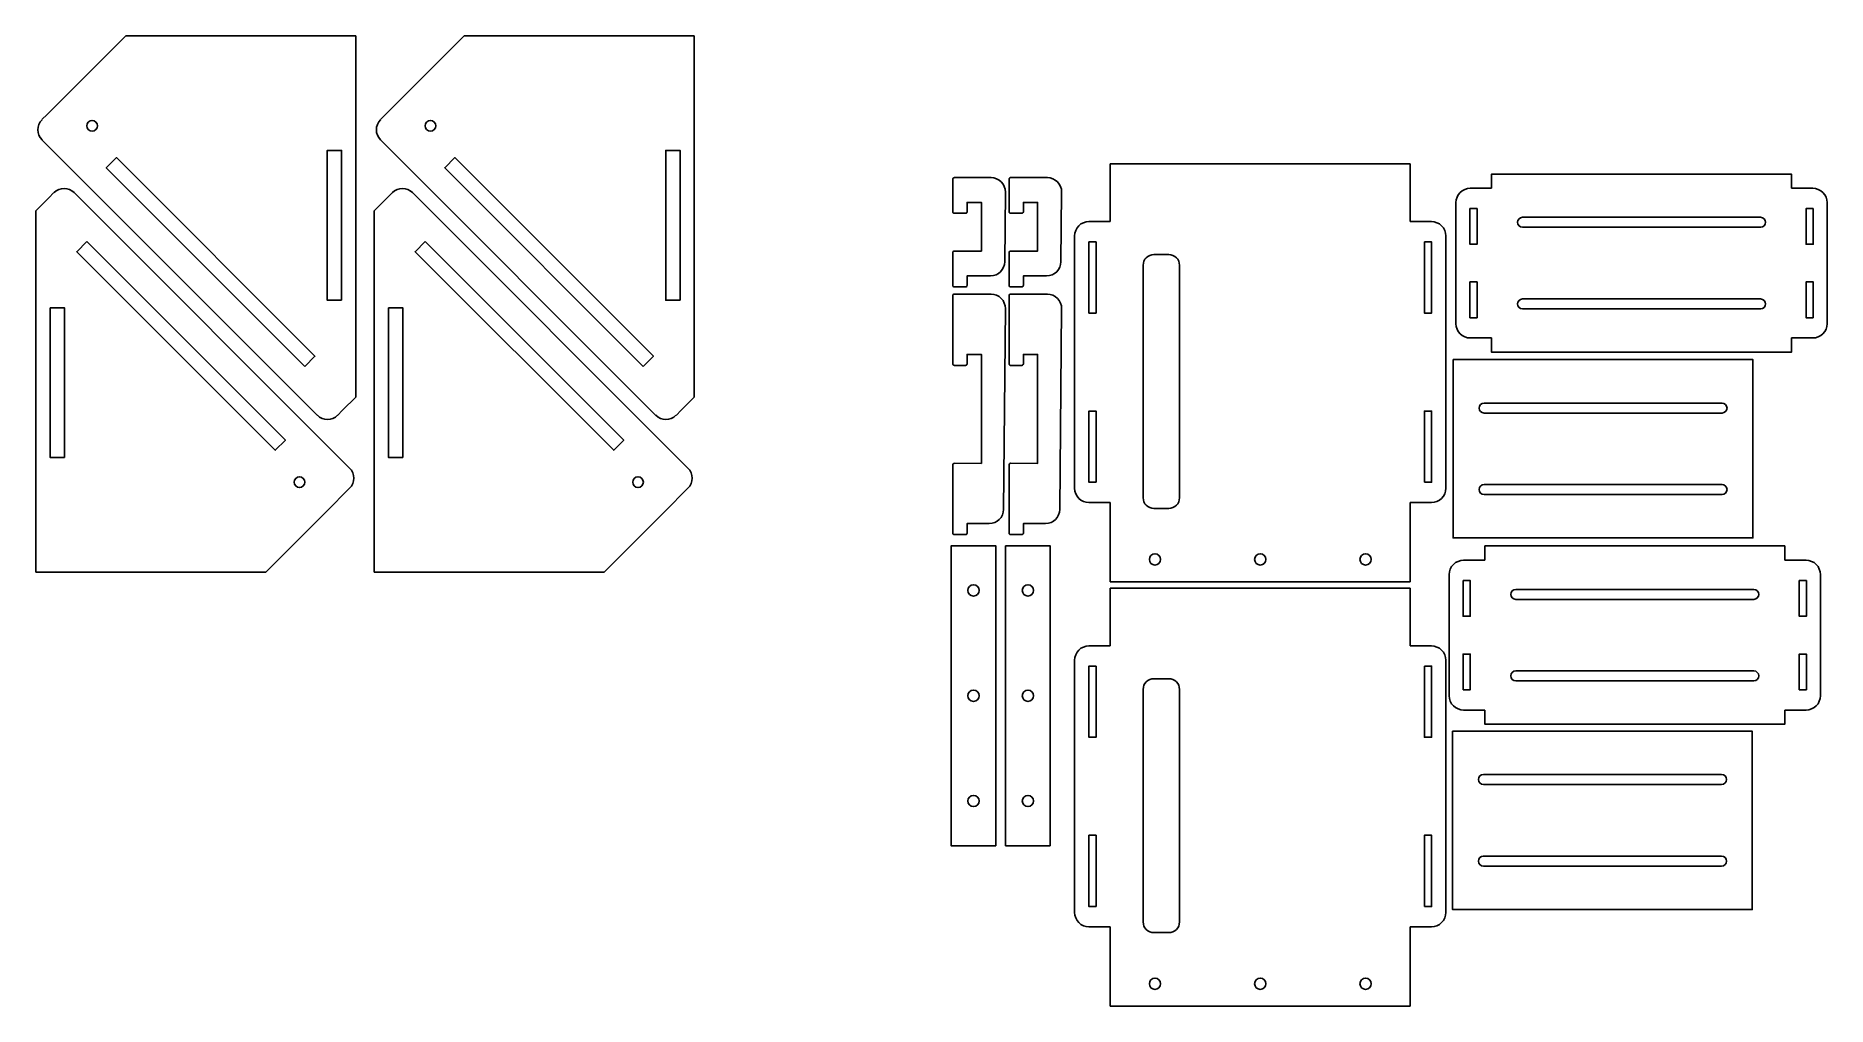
# Model space of a CAD drawing. Header units: centimetres. Extents: x -115 to 10, y -37 to 31.
import ezdxf

# ---------------------------------------------------------------- set-up
doc = ezdxf.new("R2010")
doc.units = ezdxf.units.CM
doc.header["$MEASUREMENT"] = 0

msp = doc.modelspace()

# ---------------------------------------------------------------- linework, layer by layer
for p, q in [((-113.76, 26.64), (-109.16, 31.24)), ((-93.06, 31.24), (-109.16, 31.24)), ((-93.06, 5.94), (-93.06, 31.24)), ((-90.06, 26.64), (-85.46, 31.24)), ((-69.35, 31.24), (-85.46, 31.24)), ((-69.35, 5.94), (-69.35, 31.24)), ((-114.68, 25.72), (-113.76, 26.64)), ((-90.98, 25.72), (-90.06, 26.64)), ((-114.68, 25.72), (-115.04, 25.37)), ((-90.98, 25.72), (-91.33, 25.37)), ((-95.75, 4.66), (-115.04, 23.95)), ((-72.04, 4.66), (-91.33, 23.95)), ((-40.21, 22.27), (-19.21, 22.27)), ((-40.21, 22.27), (-40.21, 18.23)), ((-19.21, 22.27), (-19.21, 18.23)), ((-114.55, 19.9), (-114.2, 20.26)), ((-112.78, 20.26), (-93.49, 0.97)), ((-90.85, 19.9), (-90.49, 20.26)), ((-89.08, 20.26), (-69.79, 0.97)), ((-15, 20.56), (-13.5, 20.56)), ((7.5, 20.56), (9, 20.56)), ((-114.55, 19.9), (-115.47, 18.98)), ((-115.47, 18.98), (-115.47, -6.32)), ((-90.85, 19.9), (-91.77, 18.98)), ((-91.77, 18.98), (-91.77, -6.32)), ((-37.91, 15.17), (-37.91, -1.11)), ((-36.11, 15.92), (-37.16, 15.92)), ((-35.36, -1.11), (-35.36, 15.17)), ((-93.98, 5.02), (-93.06, 5.94)), ((-70.27, 5.02), (-69.35, 5.94)), ((-93.98, 5.02), (-94.33, 4.66)), ((-70.27, 5.02), (-70.63, 4.66)), ((-93.85, -0.8), (-94.77, -1.72)), ((-93.85, -0.8), (-93.49, -0.45)), ((-70.14, -0.8), (-71.06, -1.72)), ((-70.14, -0.8), (-69.79, -0.45)), ((-94.77, -1.72), (-99.37, -6.32)), ((-71.06, -1.72), (-75.66, -6.32)), ((-40.21, -1.45), (-40.21, -7.01)), ((-37.16, -1.86), (-36.11, -1.86)), ((-19.21, -1.45), (-19.21, -7.01)), ((-15.47, -5.49), (-13.97, -5.49)), ((7.03, -5.49), (8.53, -5.49)), ((-115.47, -6.32), (-99.37, -6.32)), ((-91.77, -6.32), (-75.66, -6.32)), ((-40.21, -7.01), (-19.21, -7.01)), ((-40.21, -7.44), (-19.21, -7.44)), ((-40.21, -7.44), (-40.21, -11.49)), ((-19.21, -7.44), (-19.21, -11.49)), ((-36.11, -13.79), (-37.16, -13.79)), ((-37.91, -14.54), (-37.91, -30.82)), ((-35.36, -30.82), (-35.36, -14.54)), ((-40.21, -31.16), (-40.21, -36.72)), ((-19.21, -31.16), (-19.21, -36.72)), ((-37.16, -31.57), (-36.11, -31.57)), ((-40.21, -36.72), (-19.21, -36.72))]:
    msp.add_line(p, q)
for points in [[(-96.62, 8.09), (-95.92, 8.8), (-109.83, 22.71), (-110.54, 22)], [(-94.06, 12.72), (-95.06, 12.72), (-95.06, 23.21), (-94.06, 23.21)], [(-72.92, 8.09), (-72.21, 8.8), (-86.13, 22.71), (-86.83, 22)], [(-70.35, 12.72), (-71.35, 12.72), (-71.35, 23.21), (-70.35, 23.21)], [(-15.02, 19.14), (-14.52, 19.14), (-14.52, 16.64), (-15.02, 16.64)], [(9.03, 19.14), (8.53, 19.14), (8.53, 16.64), (9.03, 16.64)], [(-111.9, 16.83), (-112.61, 16.12), (-98.7, 2.21), (-97.99, 2.92)], [(-88.2, 16.83), (-88.91, 16.12), (-74.99, 2.21), (-74.29, 2.92)], [(-41.21, 16.81), (-41.71, 16.81), (-41.71, 11.82), (-41.21, 11.82)], [(-18.21, 16.81), (-17.71, 16.81), (-17.71, 11.82), (-18.21, 11.82)], [(-15.02, 11.5), (-14.52, 11.5), (-14.52, 14), (-15.02, 14)], [(9.03, 11.5), (8.53, 11.5), (8.53, 14), (9.03, 14)], [(-114.47, 12.2), (-113.47, 12.2), (-113.47, 1.71), (-114.47, 1.71)], [(-90.77, 12.2), (-89.77, 12.2), (-89.77, 1.71), (-90.77, 1.71)], [(-16.2, 8.56), (4.8, 8.56), (4.8, -3.93), (-16.2, -3.93)], [(-41.21, -0.03), (-41.71, -0.03), (-41.71, 4.96), (-41.21, 4.96)], [(-18.21, -0.03), (-17.71, -0.03), (-17.71, 4.96), (-18.21, 4.96)], [(-48.22, -25.48), (-48.22, -4.48), (-51.36, -4.48), (-51.36, -25.48)], [(-44.41, -25.48), (-44.41, -4.48), (-47.55, -4.48), (-47.55, -25.48)], [(-15.5, -6.91), (-15, -6.91), (-15, -9.41), (-15.5, -9.41)], [(8.55, -6.91), (8.05, -6.91), (8.05, -9.41), (8.55, -9.41)], [(-15.5, -14.56), (-15, -14.56), (-15, -12.06), (-15.5, -12.06)], [(8.55, -14.56), (8.05, -14.56), (8.05, -12.06), (8.55, -12.06)], [(-41.21, -12.9), (-41.71, -12.9), (-41.71, -17.89), (-41.21, -17.89)], [(-18.21, -12.9), (-17.71, -12.9), (-17.71, -17.89), (-18.21, -17.89)], [(-16.24, -17.46), (4.76, -17.46), (4.76, -29.95), (-16.24, -29.95)], [(-41.21, -29.74), (-41.71, -29.74), (-41.71, -24.75), (-41.21, -24.75)], [(-18.21, -29.74), (-17.71, -29.74), (-17.71, -24.75), (-18.21, -24.75)]]:
    msp.add_lwpolyline(points, close=True)
for points in [[(-13.5, 20.56), (-13.5, 21.56), (7.5, 21.56), (7.5, 20.56)], [(7.5, 10.08), (7.5, 9.08), (-13.5, 9.08), (-13.5, 10.08)], [(-13.97, -5.49), (-13.97, -4.49), (7.03, -4.49), (7.03, -5.49)], [(7.03, -15.98), (7.03, -16.98), (-13.97, -16.98), (-13.97, -15.98)]]:
    msp.add_lwpolyline(points)
for points in [[(-47.56, 20.3, 0.41682), (-48.56, 21.31), (-50.24, 21.31), (-51.14, 21.31, 0.414214), (-51.24, 21.21), (-51.24, 18.91, 0.414214), (-51.14, 18.81), (-50.34, 18.81, 0.414214), (-50.24, 18.91), (-50.24, 19.57), (-49.24, 19.57), (-49.24, 16.16), (-50.24, 16.16), (-51.14, 16.16, 0.414214), (-51.24, 16.06), (-51.24, 13.76, 0.414214), (-51.14, 13.66), (-50.34, 13.66, 0.414214), (-50.24, 13.76), (-50.24, 14.43), (-48.6, 14.43, 0.411612), (-47.6, 15.42)], [(-43.62, 20.3, 0.41682), (-44.62, 21.31), (-46.3, 21.31), (-47.2, 21.31, 0.414214), (-47.3, 21.21), (-47.3, 18.91, 0.414214), (-47.2, 18.81), (-46.4, 18.81, 0.414214), (-46.3, 18.91), (-46.3, 19.57), (-45.3, 19.57), (-45.3, 16.16), (-46.3, 16.16), (-47.2, 16.16, 0.414214), (-47.3, 16.06), (-47.3, 13.76, 0.414214), (-47.2, 13.66), (-46.4, 13.66, 0.414214), (-46.3, 13.76), (-46.3, 14.43), (-44.67, 14.43, 0.411612), (-43.67, 15.42)], [(-11.33, 18.53, 1), (-11.33, 17.83), (5.34, 17.83, 1), (5.34, 18.53)], [(-51.14, 1.3, 0.41682), (-51.24, 1.2), (-51.24, -3.59, 0.414214), (-51.14, -3.69), (-50.34, -3.69, 0.414214), (-50.24, -3.59), (-50.24, -2.92), (-48.69, -2.92, 0.411612), (-47.69, -1.93), (-47.56, 12.14, 0.41682), (-48.56, 13.15), (-50.24, 13.15), (-51.14, 13.15, 0.414214), (-51.24, 13.05), (-51.24, 8.26, 0.414214), (-51.14, 8.16), (-50.34, 8.16, 0.414214), (-50.24, 8.26), (-50.24, 8.93), (-49.24, 8.93), (-49.24, 1.29)], [(-47.2, 1.3, 0.41682), (-47.3, 1.2), (-47.3, -3.59, 0.414214), (-47.2, -3.69), (-46.4, -3.69, 0.414214), (-46.3, -3.59), (-46.3, -2.92), (-44.75, -2.92, 0.411612), (-43.75, -1.93), (-43.62, 12.14, 0.41682), (-44.62, 13.15), (-46.3, 13.15), (-47.2, 13.15, 0.414214), (-47.3, 13.05), (-47.3, 8.26, 0.414214), (-47.2, 8.16), (-46.4, 8.16, 0.414214), (-46.3, 8.26), (-46.3, 8.93), (-45.3, 8.93), (-45.3, 1.29)], [(-11.33, 12.11, -1), (-11.33, 12.81), (5.34, 12.81, -1), (5.34, 12.11)], [(-14.03, 5.52, 1), (-14.03, 4.82), (2.64, 4.82, 1), (2.64, 5.52)], [(-14.03, -0.89, -1), (-14.03, -0.19), (2.64, -0.19, -1), (2.64, -0.89)], [(-11.81, -7.53, 1), (-11.81, -8.23), (4.86, -8.23, 1), (4.86, -7.53)], [(-11.81, -13.94, -1), (-11.81, -13.24), (4.86, -13.24, -1), (4.86, -13.94)], [(-14.08, -20.49, 1), (-14.08, -21.19), (2.6, -21.19, 1), (2.6, -20.49)], [(-14.08, -26.91, -1), (-14.08, -26.21), (2.6, -26.21, -1), (2.6, -26.91)]]:
    msp.add_lwpolyline(points, format="xyb", close=True)
for points in [[(-13.5, 10.08), (-15, 10.08, -0.414214), (-16, 11.08), (-16, 19.56, -0.414214), (-15, 20.56)], [(9, 20.56, -0.414214), (10, 19.56), (10, 11.08, -0.414214), (9, 10.08), (7.5, 10.08)], [(-40.21, 18.23), (-41.71, 18.23, 0.414214), (-42.71, 17.23), (-42.71, 8.39)], [(-19.21, 18.23), (-17.71, 18.23, -0.414214), (-16.71, 17.23), (-16.71, 8.39)], [(-40.21, -1.45), (-41.71, -1.45, -0.414214), (-42.71, -0.45), (-42.71, 8.39)], [(-19.21, -1.45), (-17.71, -1.45, 0.414214), (-16.71, -0.45), (-16.71, 8.39)], [(-13.97, -15.98), (-15.47, -15.98, -0.414214), (-16.47, -14.98), (-16.47, -6.49, -0.414214), (-15.47, -5.49)], [(8.53, -5.49, -0.414214), (9.53, -6.49), (9.53, -14.98, -0.414214), (8.53, -15.98), (7.03, -15.98)], [(-40.21, -11.49), (-41.71, -11.49, 0.414214), (-42.71, -12.49), (-42.71, -21.32)], [(-19.21, -11.49), (-17.71, -11.49, -0.414214), (-16.71, -12.49), (-16.71, -21.32)], [(-40.21, -31.16), (-41.71, -31.16, -0.414214), (-42.71, -30.16), (-42.71, -21.32)], [(-19.21, -31.16), (-17.71, -31.16, 0.414214), (-16.71, -30.16), (-16.71, -21.32)]]:
    msp.add_lwpolyline(points, format="xyb")
for centre, radius in [((-111.53, 24.94), 0.375), ((-87.83, 24.94), 0.375), ((-97, -0.02), 0.375), ((-73.29, -0.02), 0.375), ((-37.08, -5.43), 0.395), ((-29.71, -5.43), 0.395), ((-22.33, -5.43), 0.395), ((-49.79, -7.6), 0.395), ((-45.98, -7.6), 0.395), ((-49.79, -14.98), 0.395), ((-45.98, -14.98), 0.395), ((-49.79, -22.35), 0.395), ((-45.98, -22.35), 0.395), ((-37.08, -35.15), 0.395), ((-29.71, -35.15), 0.395), ((-22.33, -35.15), 0.395)]:
    msp.add_circle(centre, radius)
for centre, radius, start, end in [((-114.33, 24.66), 1, 135, 225), ((-90.62, 24.66), 1, 135, 225), ((-113.49, 19.55), 1, 45, 135), ((-89.79, 19.55), 1, 45, 135), ((-37.16, 15.17), 0.75, 90, 180), ((-36.11, 15.17), 0.75, 0, 90), ((-95.04, 5.37), 1, 225, 315), ((-71.34, 5.37), 1, 225, 315), ((-94.2, 0.26), 1, 315, 45), ((-70.5, 0.26), 1, 315, 45), ((-37.16, -1.11), 0.75, 180, 270), ((-36.11, -1.11), 0.75, 270, 0), ((-37.16, -14.54), 0.75, 90, 180), ((-36.11, -14.54), 0.75, 0, 90), ((-37.16, -30.82), 0.75, 180, 270), ((-36.11, -30.82), 0.75, 270, 0)]:
    msp.add_arc(centre, radius, start, end)

doc.saveas('drawing.dxf')
